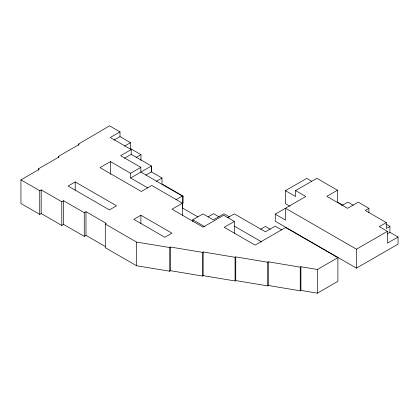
<?xml version="1.0" encoding="UTF-8"?>
<svg xmlns="http://www.w3.org/2000/svg" width="419" height="419" viewBox="0 0 419 419"><rect width="100%" height="100%" fill="white"/><g stroke="black" fill="none" stroke-linecap="round" stroke-linejoin="round"><path stroke-width="0.63" d="M78.489 145.372L78.489 144.089L109.542 125.836L120.012 131.88L120.012 136.615L130.482 142.659L130.482 148.577L140.952 154.621L140.952 160.54M58.299 157.769L58.299 156.491L79.133 144.461L78.489 144.089M38.365 170.166L38.365 168.888L59.063 156.936L58.299 156.491M105.185 246.451L85.984 235.368L84.261 236.358L63.568 224.411L61.792 225.432L41.198 213.543L39.742 214.381L20.95 203.529L20.95 179.861L39.161 169.344L38.365 168.888M120.012 131.88L110.27 137.505L131.21 149.593L131.21 154.328L151.421 165.997L151.421 171.916L162.001 178.023L162.001 183.941L183.103 196.123L183.103 203.225L181.987 203.87M114.057 140.051L120.012 136.615M20.95 179.861L39.742 190.708L41.198 189.87L61.792 201.759L63.568 200.738L84.261 212.684L85.984 211.695L106.311 223.432L105.289 224.018L105.289 247.692L136.594 265.766L169.732 271.208L170.58 270.716L202.477 276.042L203.168 275.644L235.064 280.966L235.75 280.568L267.652 285.889L268.338 285.491L300.234 290.812L300.926 290.414L317.408 293.164L337.892 281.343L337.892 257.669L285.617 227.491L255.087 245.115L224.202 227.287L234.373 221.415L234.373 233.331M124.527 146.095L130.482 142.659M75.195 181.935L68.077 186.041L109.411 209.903L116.524 205.797L75.195 181.935L75.195 190.252M197.962 216.922L182.328 207.897L182.328 196.061L140.836 172.104L140.836 167.37L130.634 173.267L110.422 161.598L99.994 167.616L141.339 191.483L151.762 185.465L182.454 203.184L182.454 215.293M131.21 149.593L120.625 155.706L140.836 167.37M124.527 158.188L131.21 154.328M136.081 157.434L140.952 154.621M130.634 173.267L130.634 177.996L151.421 165.997M145.849 175.132L151.421 171.916M156.428 181.238L162.001 178.023M140.894 215.251L133.781 219.357L164.814 237.274L171.926 233.168L140.894 215.251L140.894 223.568M175.88 199.784L182.328 196.061M181.987 196.768L183.103 196.123M182.454 203.184L172.031 209.201L203.11 227.145L223.704 215.256L234.373 221.415M192.782 221.578L192.782 219.802L202.99 213.905L213.365 219.896L223.945 213.79L229.408 216.942M208.002 216.932L213.57 213.716L219.032 216.869M105.289 224.018L136.594 242.093L169.732 247.535L170.58 247.048L202.477 252.369L203.168 251.971L235.064 257.292L235.75 256.894L267.652 262.215L268.338 261.817L300.234 267.139L300.926 266.741L317.408 269.49L337.892 257.669M227.617 217.733L234.321 213.863L265.4 231.807L275.147 226.176L281.762 229.994M289.953 206.279L285.449 203.681L285.449 190.661L306.729 178.379L311.788 181.301M285.449 190.661L295.578 196.506L295.578 190.587L316.853 178.305L337.463 190.205L337.463 202.042L342.92 205.19M387.109 233.933L389.906 232.32L398.05 237.018L398.05 244.12L356.459 268.134L275.262 221.258L275.262 214.156L305.818 196.501L295.578 190.587M260.529 229.282L265.4 226.47L270.271 229.282M337.463 190.205L326.825 196.343L347.566 208.322L358.203 202.178L368.909 208.358L368.909 212.501M341.674 205.666L347.833 202.11L353.29 205.258M368.909 208.358L365.295 210.448L386.292 222.573L386.292 228.491L389.906 226.401L389.906 232.32M386.292 222.573L379.268 226.627L387.413 231.325L387.413 243.161L398.05 237.018M275.262 214.156L285.501 220.069L285.501 208.233L356.459 249.195L387.413 231.325M386.04 224.165L389.906 226.401M234.373 226.15L261.891 242.035M130.634 177.996L147.87 187.953M192.782 219.802L204.561 226.6M356.459 249.195L356.459 268.134M317.408 269.49L317.408 293.164M300.926 266.741L300.926 290.414M300.234 267.139L300.234 290.812M268.338 261.817L268.338 285.491M267.652 262.215L267.652 285.889M235.75 256.894L235.75 280.568M235.064 257.292L235.064 280.966M203.168 251.971L203.168 275.644M202.477 252.369L202.477 276.042M170.58 247.048L170.58 270.716M169.732 247.535L169.732 271.208M151.421 166.584L151.421 171.748M136.594 242.093L136.594 265.766M110.422 161.598L110.422 174.393M85.984 211.695L85.984 235.368M84.261 212.684L84.261 236.358M63.568 200.738L63.568 224.411M61.792 201.759L61.792 225.432M41.198 189.87L41.198 213.543M39.742 190.708L39.742 214.381"/></g></svg>
